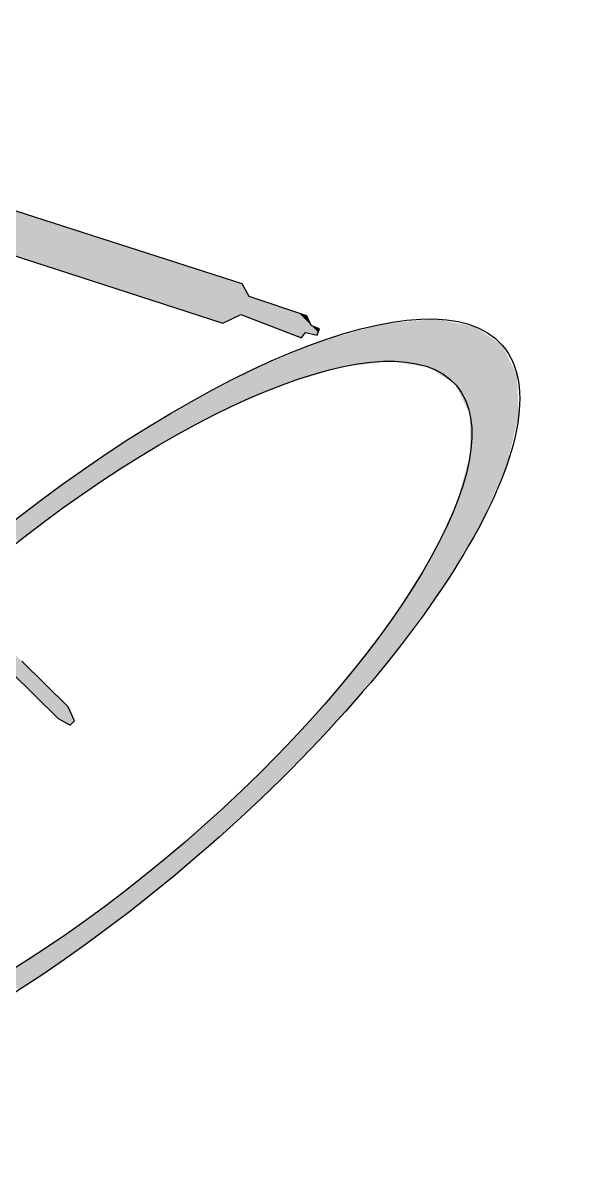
# Model space of a CAD drawing. Header units: metres. Extents: x 588040 to 588395, y 4834075 to 4834430.
# Drawn here: x 588186.801 to 588188.332, y 4834082.831 to 4834086.02 of the extents above; entities that cross this region are included whole.
import ezdxf

# ---------------------------------------------------------------- set-up
doc = ezdxf.new("R2010")
doc.units = ezdxf.units.M
doc.header["$LTSCALE"] = 2
doc.layers.add('A-HATCH', color=8, linetype='Continuous')

# ---------------------------------------------------------------- blocks, each defined once
blk = doc.blocks.new('PasteBlock$16')
at = {"color": 40}
for p, q in [((2.5164, 1.5615), (0.9273, 3.3431)), ((0.878, 3.2204), (2.4147, 1.4942)), ((2.516, 1.5213), (2.5164, 1.5615)), ((2.6274, 1.393), (2.516, 1.5213)), ((2.4147, 1.4942), (2.4699, 1.4894)), ((2.4699, 1.4894), (2.583, 1.3467)), ((2.6243, 1.3632), (2.6274, 1.393)), ((2.583, 1.3467), (2.6004, 1.3541)), ((2.6004, 1.3541), (2.6244, 1.3314)), ((2.6392, 1.3436), (2.6243, 1.3632)), ((2.6244, 1.3314), (2.6392, 1.3436)), ((1.4966, 0.7862), (1.4501, 0.9619)), ((1.4079, 0.9537), (1.4559, 0.7727)), ((1.4559, 0.7727), (1.4758, 0.7392)), ((1.4926, 0.7437), (1.4966, 0.7862)), ((1.4758, 0.7392), (1.4926, 0.7437))]:
    blk.add_line(p, q, dxfattribs=at)
at = {"color": 130}
for major_axis, ratio in [((-1.5549, -0.2841), 0.33268), ((-1.3867, -0.2534), 0.335767)]:
    blk.add_ellipse((1.5021, 0.76), major_axis=major_axis, ratio=ratio, dxfattribs=at)
at = {"color": 40}
for points in [[(1.4966, 0.7862), (0.8122, 3.3126), (0.8264, 3.3164)], [(0.9945, 3.0895), (0.9273, 3.3431), (2.4147, 1.4942)], [(2.4147, 1.4942), (0.9273, 3.3431), (2.3464, 1.7521)], [(1.4758, 0.7392), (0.785, 3.3054), (0.7954, 3.3081)], [(1.4559, 0.7727), (0.785, 3.3054), (1.4758, 0.7392)], [(1.4926, 0.7437), (0.7954, 3.3081), (0.8122, 3.3126)], [(1.4758, 0.7392), (0.7954, 3.3081), (1.4926, 0.7437)], [(1.4926, 0.7437), (0.8122, 3.3126), (1.4966, 0.7862)], [(2.4147, 1.4942), (2.3464, 1.7521), (2.4699, 1.4894)], [(2.4699, 1.4894), (2.3464, 1.7521), (2.4231, 1.6661)], [(2.4699, 1.4894), (2.4231, 1.6661), (2.5518, 1.386)], [(2.5518, 1.386), (2.4231, 1.6661), (2.5007, 1.5791)], [(2.516, 1.5213), (2.5007, 1.5791), (2.5164, 1.5615)], [(2.5518, 1.386), (2.516, 1.5213), (2.5685, 1.365)], [(2.5685, 1.365), (2.516, 1.5213), (2.5319, 1.5029)], [(2.5685, 1.365), (2.5319, 1.5029), (2.583, 1.3467)], [(2.583, 1.3467), (2.5319, 1.5029), (2.5459, 1.4869)], [(2.583, 1.3467), (2.5459, 1.4869), (2.6004, 1.3541)], [(2.6004, 1.3541), (2.5459, 1.4869), (2.5737, 1.4549)], [(2.6004, 1.3541), (2.5737, 1.4549), (2.6244, 1.3314)], [(2.6244, 1.3314), (2.5737, 1.4549), (2.5996, 1.4251)], [(2.6244, 1.3314), (2.5996, 1.4251), (2.6312, 1.337)], [(2.6312, 1.337), (2.5996, 1.4251), (2.6115, 1.4114)], [(2.6243, 1.3632), (2.6115, 1.4114), (2.6271, 1.3893)], [(2.6271, 1.3893), (2.6115, 1.4114), (2.6255, 1.3953)], [(2.6271, 1.3893), (2.6255, 1.3953), (2.6274, 1.393)], [(2.6312, 1.337), (2.6243, 1.3632), (2.6392, 1.3436)]]:
    blk.add_solid(points, dxfattribs=at)
at = {"color": 130}
for points in [[(1.9604, 1.2854), (1.8671, 1.3361), (1.9451, 1.3433)], [(1.9765, 1.2862), (1.9451, 1.3433), (1.9613, 1.3437)], [(1.9604, 1.2854), (1.9451, 1.3433), (1.9765, 1.2862)], [(2.044, 1.2897), (1.9613, 1.3437), (2.0292, 1.3455)], [(1.9765, 1.2862), (1.9613, 1.3437), (2.044, 1.2897)], [(2.1407, 1.2874), (2.0292, 1.3455), (2.1246, 1.3481)], [(2.044, 1.2897), (2.0292, 1.3455), (2.1407, 1.2874)], [(2.2084, 1.2857), (2.1246, 1.3481), (2.1914, 1.3499)], [(2.1407, 1.2874), (2.1246, 1.3481), (2.2084, 1.2857)], [(2.2148, 1.2856), (2.1914, 1.3499), (2.1977, 1.35)], [(2.2084, 1.2857), (2.1914, 1.3499), (2.2148, 1.2856)], [(2.2148, 1.2856), (2.1977, 1.35), (2.2699, 1.2842)], [(2.2699, 1.2842), (2.1977, 1.35), (2.2531, 1.3474)], [(2.2699, 1.2842), (2.2531, 1.3474), (2.382, 1.2711)], [(2.382, 1.2711), (2.2531, 1.3474), (2.3632, 1.3421)], [(2.382, 1.2711), (2.3632, 1.3421), (2.4164, 1.2671)], [(2.4164, 1.2671), (2.3632, 1.3421), (2.3969, 1.3404)], [(2.4164, 1.2671), (2.3969, 1.3404), (2.4492, 1.2633)], [(2.4492, 1.2633), (2.3969, 1.3404), (2.4292, 1.3389)], [(1.6934, 1.2645), (1.5986, 1.3065), (1.679, 1.3187)], [(1.7284, 1.2687), (1.679, 1.3187), (1.7143, 1.322)], [(1.6934, 1.2645), (1.679, 1.3187), (1.7284, 1.2687)], [(1.7997, 1.2772), (1.7143, 1.322), (1.7861, 1.3286)], [(1.7284, 1.2687), (1.7143, 1.322), (1.7997, 1.2772)], [(1.8816, 1.2814), (1.7861, 1.3286), (1.8671, 1.3361)], [(1.7997, 1.2772), (1.7861, 1.3286), (1.8816, 1.2814)], [(1.8816, 1.2814), (1.8671, 1.3361), (1.9604, 1.2854)], [(2.4492, 1.2633), (2.4292, 1.3389), (2.4695, 1.2609)], [(2.4695, 1.2609), (2.4292, 1.3389), (2.4497, 1.336)], [(2.4695, 1.2609), (2.4497, 1.336), (2.5932, 1.231)], [(2.5932, 1.231), (2.4497, 1.336), (2.5699, 1.319)], [(2.5932, 1.231), (2.5699, 1.319), (2.5992, 1.2295)], [(2.5992, 1.2295), (2.5699, 1.319), (2.5757, 1.3182)], [(2.5992, 1.2295), (2.5757, 1.3182), (2.6363, 1.2205)], [(2.6363, 1.2205), (2.5757, 1.3182), (2.6118, 1.3131)], [(2.6363, 1.2205), (2.6118, 1.3131), (2.6588, 1.2107)], [(2.6588, 1.2107), (2.6118, 1.3131), (2.6325, 1.3101)], [(2.6588, 1.2107), (2.6325, 1.3101), (2.7331, 1.1781)], [(2.7331, 1.1781), (2.6325, 1.3101), (2.7032, 1.2911)], [(1.6123, 1.2549), (1.5986, 1.3065), (1.6934, 1.2645)], [(2.7331, 1.1781), (2.7032, 1.2911), (2.7644, 1.1645)], [(2.7644, 1.1645), (2.7032, 1.2911), (2.733, 1.2831)], [(2.7644, 1.1645), (2.733, 1.2831), (2.7913, 1.1424)], [(2.7913, 1.1424), (2.733, 1.2831), (2.7557, 1.277)], [(2.7913, 1.1424), (2.7557, 1.277), (2.8316, 1.1094)], [(2.8316, 1.1094), (2.7557, 1.277), (2.7896, 1.2679)], [(2.8316, 1.1094), (2.7896, 1.2679), (2.8456, 1.0978)], [(2.8456, 1.0978), (2.7896, 1.2679), (2.8014, 1.2647)], [(2.8456, 1.0978), (2.8014, 1.2647), (2.8495, 1.0946)], [(2.8495, 1.0946), (2.8014, 1.2647), (2.8049, 1.2631)], [(2.8495, 1.0946), (2.8049, 1.2631), (2.8888, 1.0134)], [(2.8888, 1.0134), (2.8049, 1.2631), (2.8251, 1.2536)], [(2.9456, 0.7987), (2.8251, 1.2536), (2.9955, 0.8501)], [(2.9955, 0.8501), (2.8251, 1.2536), (2.8977, 1.2195)], [(2.9955, 0.8501), (2.8977, 1.2195), (3.0151, 0.8861)], [(3.0151, 0.8861), (2.8977, 1.2195), (2.9309, 1.2039)], [(3.0151, 0.8861), (2.9309, 1.2039), (3.0498, 0.95)], [(3.0498, 0.95), (2.9309, 1.2039), (2.9978, 1.1461)], [(3.0498, 0.95), (2.9978, 1.1461), (3.0531, 0.9932)], [(3.0531, 0.9932), (2.9978, 1.1461), (3.0169, 1.1296)], [(3.0531, 0.9932), (3.0169, 1.1296), (3.057, 1.0441)], [(2.9456, 0.7987), (2.8843, 0.9633), (2.8888, 1.0134)], [(2.9317, 0.7843), (2.8835, 0.9546), (2.8843, 0.9633)], [(2.9317, 0.7843), (2.8843, 0.9633), (2.9456, 0.7987)], [(2.9293, 0.7818), (2.8808, 0.9235), (2.8835, 0.9546)], [(2.9293, 0.7818), (2.8835, 0.9546), (2.9317, 0.7843)], [(2.9207, 0.7729), (2.8592, 0.886), (2.8808, 0.9235)], [(2.9207, 0.7729), (2.8808, 0.9235), (2.9293, 0.7818)], [(2.8782, 0.7347), (2.8259, 0.8281), (2.8448, 0.861)], [(2.8959, 0.7474), (2.8448, 0.861), (2.8592, 0.886)], [(2.8782, 0.7347), (2.8448, 0.861), (2.8959, 0.7474)], [(2.8959, 0.7474), (2.8592, 0.886), (2.9207, 0.7729)], [(2.855, 0.718), (2.7737, 0.7771), (2.8259, 0.8281)], [(2.855, 0.718), (2.8259, 0.8281), (2.8782, 0.7347)], [(2.7998, 0.6782), (2.7578, 0.7616), (2.7737, 0.7771)], [(2.7998, 0.6782), (2.7737, 0.7771), (2.855, 0.718)], [(2.754, 0.6452), (2.7258, 0.7303), (2.7303, 0.7347)], [(2.7831, 0.6662), (2.7303, 0.7347), (2.7578, 0.7616)], [(2.754, 0.6452), (2.7303, 0.7347), (2.7831, 0.6662)], [(2.7831, 0.6662), (2.7578, 0.7616), (2.7998, 0.6782)], [(2.7491, 0.6425), (2.6278, 0.6634), (2.7258, 0.7303)], [(2.7491, 0.6425), (2.7258, 0.7303), (2.754, 0.6452)], [(2.6308, 0.5776), (2.5842, 0.6336), (2.6111, 0.652)], [(2.648, 0.587), (2.6111, 0.652), (2.6278, 0.6634)], [(2.6308, 0.5776), (2.6111, 0.652), (2.648, 0.587)], [(2.648, 0.587), (2.6278, 0.6634), (2.7491, 0.6425)], [(2.574, 0.5464), (2.4593, 0.5689), (2.5549, 0.6184)], [(2.603, 0.5623), (2.5549, 0.6184), (2.5842, 0.6336)], [(2.574, 0.5464), (2.5549, 0.6184), (2.603, 0.5623)], [(2.603, 0.5623), (2.5842, 0.6336), (2.6308, 0.5776)], [(2.4274, 0.4828), (2.4056, 0.5411), (2.4112, 0.544)], [(2.4765, 0.5041), (2.4112, 0.544), (2.4593, 0.5689)], [(2.4274, 0.4828), (2.4112, 0.544), (2.4765, 0.5041)], [(2.4765, 0.5041), (2.4593, 0.5689), (2.574, 0.5464)], [(2.3614, 0.4541), (2.2582, 0.4813), (2.3449, 0.5165)], [(2.4218, 0.4803), (2.3449, 0.5165), (2.4056, 0.5411)], [(2.3614, 0.4541), (2.3449, 0.5165), (2.4218, 0.4803)], [(2.4218, 0.4803), (2.4056, 0.5411), (2.4274, 0.4828)], [(2.2735, 0.4235), (2.1963, 0.4562), (2.2582, 0.4813)], [(2.2735, 0.4235), (2.2582, 0.4813), (2.3614, 0.4541)], [(2.1959, 0.3965), (2.1077, 0.4278), (2.1813, 0.4514)], [(2.2108, 0.4017), (2.1813, 0.4514), (2.1963, 0.4562)], [(2.1959, 0.3965), (2.1813, 0.4514), (2.2108, 0.4017)], [(2.2108, 0.4017), (2.1963, 0.4562), (2.2735, 0.4235)], [(2.1227, 0.3711), (2.0312, 0.4032), (2.1077, 0.4278)], [(2.1227, 0.3711), (2.1077, 0.4278), (2.1959, 0.3965)], [(2.0454, 0.3497), (1.9634, 0.3815), (2.0312, 0.4032)], [(2.0454, 0.3497), (2.0312, 0.4032), (2.1227, 0.3711)], [(1.8652, 0.2999), (1.7862, 0.3375), (1.851, 0.3536)], [(1.9432, 0.3215), (1.851, 0.3536), (1.9295, 0.3731)], [(1.8652, 0.2999), (1.851, 0.3536), (1.9432, 0.3215)], [(1.9768, 0.3308), (1.9295, 0.3731), (1.9634, 0.3815)], [(1.9432, 0.3215), (1.9295, 0.3731), (1.9768, 0.3308)], [(1.9768, 0.3308), (1.9634, 0.3815), (2.0454, 0.3497)], [(1.7278, 0.2707), (1.6637, 0.3104), (1.7148, 0.3198)], [(1.7999, 0.286), (1.7148, 0.3198), (1.7862, 0.3375)], [(1.7278, 0.2707), (1.7148, 0.3198), (1.7999, 0.286)], [(1.7999, 0.286), (1.7862, 0.3375), (1.8652, 0.2999)], [(1.5967, 0.2427), (1.5315, 0.2863), (1.5826, 0.2956)], [(1.6771, 0.2599), (1.5826, 0.2956), (1.6637, 0.3104)], [(1.5967, 0.2427), (1.5826, 0.2956), (1.6771, 0.2599)], [(1.6771, 0.2599), (1.6637, 0.3104), (1.7278, 0.2707)], [(1.3252, 0.2013), (1.2758, 0.2513), (1.3109, 0.2555)], [(1.4057, 0.2135), (1.3109, 0.2555), (1.392, 0.2651)], [(1.3252, 0.2013), (1.3109, 0.2555), (1.4057, 0.2135)], [(1.4719, 0.2237), (1.392, 0.2651), (1.4589, 0.273)], [(1.4057, 0.2135), (1.392, 0.2651), (1.4719, 0.2237)], [(1.5451, 0.2349), (1.4589, 0.273), (1.5315, 0.2863)], [(1.4719, 0.2237), (1.4589, 0.273), (1.5451, 0.2349)], [(1.5451, 0.2349), (1.5315, 0.2863), (1.5967, 0.2427)], [(1.0429, 0.1763), (0.9602, 0.2303), (1.0277, 0.2337)], [(0.975, 0.1745), (0.9602, 0.2303), (1.0429, 0.1763)], [(1.0592, 0.1767), (1.0277, 0.2337), (1.0438, 0.2346)], [(1.0429, 0.1763), (1.0277, 0.2337), (1.0592, 0.1767)], [(1.1371, 0.1839), (1.0438, 0.2346), (1.1226, 0.2386)], [(1.0592, 0.1767), (1.0438, 0.2346), (1.1371, 0.1839)], [(1.2181, 0.1914), (1.1226, 0.2386), (1.2045, 0.2428)], [(1.1371, 0.1839), (1.1226, 0.2386), (1.2181, 0.1914)], [(1.2899, 0.198), (1.2045, 0.2428), (1.2758, 0.2513)], [(1.2181, 0.1914), (1.2045, 0.2428), (1.2899, 0.198)], [(1.2899, 0.198), (1.2758, 0.2513), (1.3252, 0.2013)]]:
    blk.add_solid(points, dxfattribs=at)

msp = doc.modelspace()

# ---------------------------------------------------------------- block references
at = {"layer": 'A-HATCH', "rotation": 30.42789333090288}
msp.add_blockref('PasteBlock$16', (588186.0354, 4834082.6676, -102.3561), dxfattribs=at)

doc.saveas('drawing.dxf')
